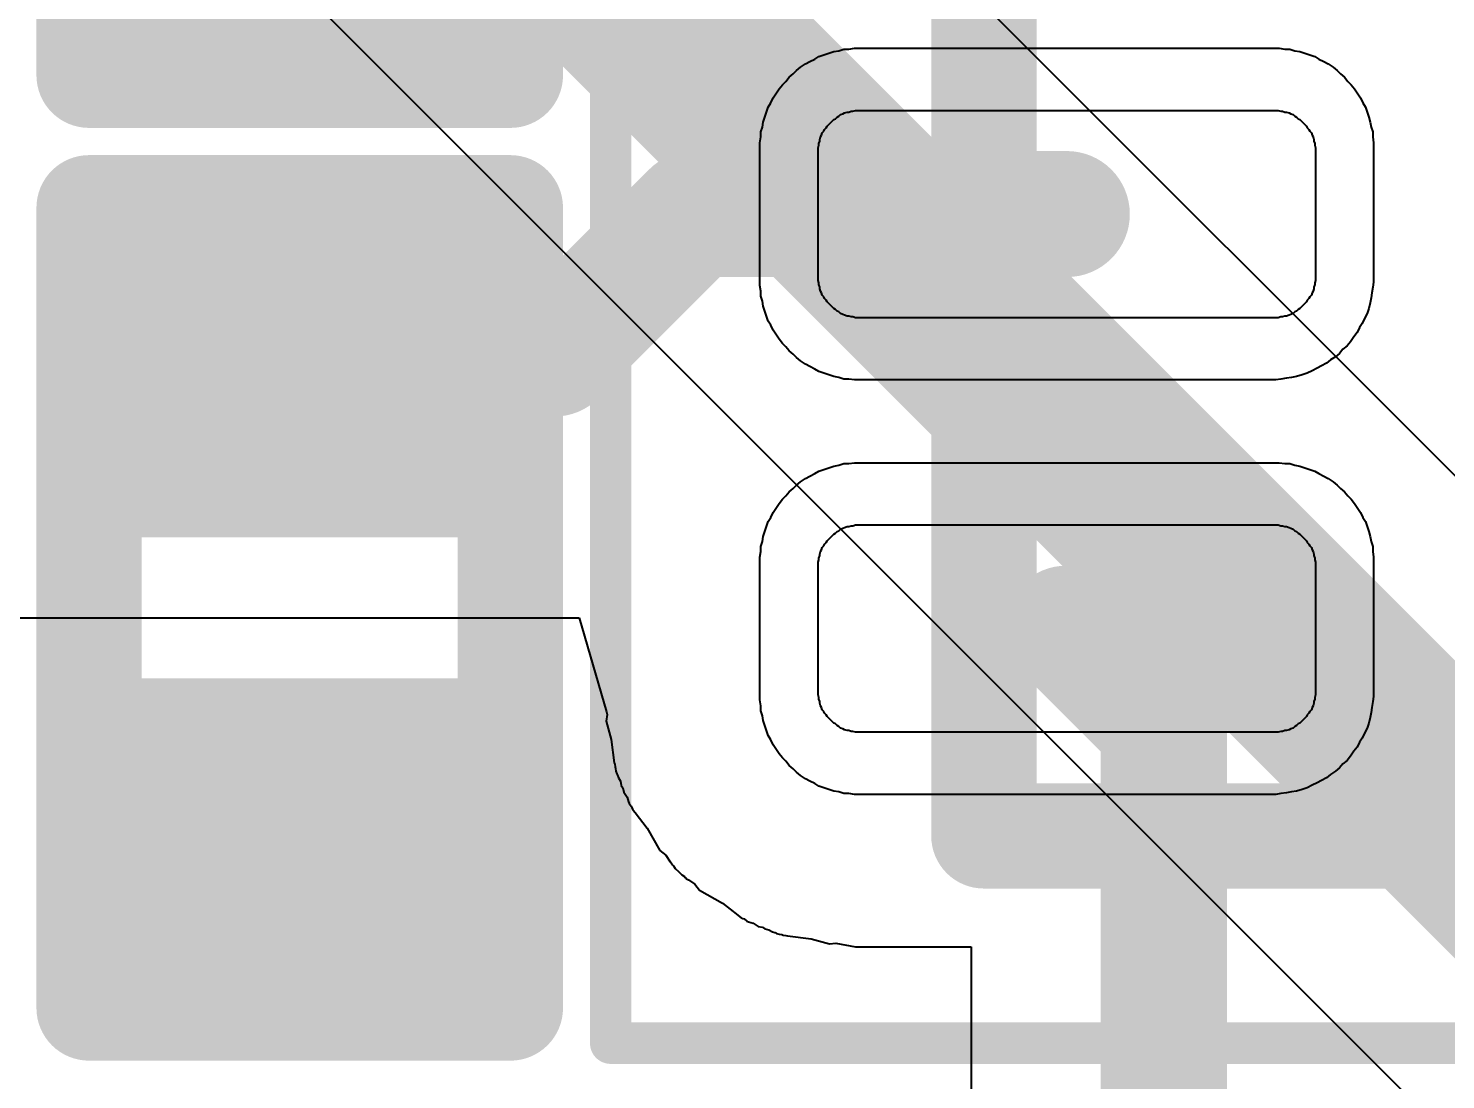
# Model space of a CAD drawing. Header units: inches. Extents: x -0.01 to 1.52, y -0.01 to 0.64.
# Drawn here: x 0.4399 to 0.5072, y 0.3122 to 0.3622 of the extents above; entities that cross this region are included whole.
import ezdxf

# ---------------------------------------------------------------- set-up
doc = ezdxf.new("R2010")
doc.units = ezdxf.units.IN
doc.header["$MEASUREMENT"] = 0
for name, color, linetype in [('Bottom Layer', 5, 'Continuous'), ('Mechanical 13', 56, 'Continuous'), ('Mechanical 15', 56, 'Continuous'), ('Top Layer', 1, 'Continuous'), ('Top Overlay', 2, 'Continuous'), ('Top Paste', 8, 'Continuous'), ('Top Solder', 216, 'Continuous')]:
    doc.layers.add(name, color=color, linetype=linetype)
doc.styles.add('Arial_Bold', font='', dxfattribs={"height": 0.2})
doc.styles.get('Arial_Bold').set_extended_font_data('Arial', bold=True)

# ---------------------------------------------------------------- blocks, each defined once
blk = doc.blocks.new('R___0201_13')
at = {"layer": 'Top Layer'}
for points in [[(-0.01614165, 0.00728345), (-0.00551175, 0.00728345), (-0.00551175, -0.00728345), (-0.01614165, -0.00728345)], [(0.00551185, 0.00728345), (0.01614175, 0.00728345), (0.01614175, -0.00728345), (0.00551185, -0.00728345)]]:
    blk.add_hatch(color=1, dxfattribs=at).paths.add_polyline_path(points)
at = {"layer": 'Top Paste'}
for points in [[(-0.01614165, 0.00728345), (-0.00551175, 0.00728345), (-0.00551175, -0.00728345), (-0.01614165, -0.00728345)], [(0.00551185, 0.00728345), (0.01614175, 0.00728345), (0.01614175, -0.00728345), (0.00551185, -0.00728345)]]:
    blk.add_hatch(color=8, dxfattribs=at).paths.add_polyline_path(points)
at = {"layer": 'Top Solder'}
for points in [[(-0.01830705, 0.00944885), (-0.00334635, 0.00944885), (-0.00334635, -0.00944885), (-0.01830705, -0.00944885)], [(0.00334645, 0.00944885), (0.01830715, 0.00944885), (0.01830715, -0.00944885), (0.00334645, -0.00944885)]]:
    blk.add_hatch(color=216, dxfattribs=at).paths.add_polyline_path(points)
at = {"layer": 'Top Overlay', "const_width": 0.005}
for points in [[(-0.019, 0.01), (0.019, 0.01)], [(-0.019, 0.01), (-0.019, -0.01)], [(0.019, 0.01), (0.019, -0.01)], [(-0.019, -0.01), (0.019, -0.01)]]:
    blk.add_lwpolyline(points, dxfattribs=at)
at = {"layer": 'Top Overlay', "const_width": 0.0025}
for points in [[(-0.02025, 0.01, 1), (-0.01775, 0.01, 1)], [(-0.02025, 0.01, 1), (-0.01775, 0.01, 1)], [(0.01775, 0.01, 1), (0.02025, 0.01, 1)], [(0.01775, 0.01, 1), (0.02025, 0.01, 1)], [(-0.02025, -0.01, 1), (-0.01775, -0.01, 1)], [(-0.02025, -0.01, 1), (-0.01775, -0.01, 1)], [(0.01775, -0.01, 1), (0.02025, -0.01, 1)], [(0.01775, -0.01, 1), (0.02025, -0.01, 1)]]:
    blk.add_lwpolyline(points, format="xyb", close=True, dxfattribs=at)
blk = doc.blocks.new('R___0201_14')
at = {"layer": 'Top Layer'}
for points in [[(-0.01614165, 0.00728345), (-0.00551175, 0.00728345), (-0.00551175, -0.00728345), (-0.01614165, -0.00728345)], [(0.00551185, 0.00728345), (0.01614175, 0.00728345), (0.01614175, -0.00728345), (0.00551185, -0.00728345)]]:
    blk.add_hatch(color=1, dxfattribs=at).paths.add_polyline_path(points)
at = {"layer": 'Top Paste'}
for points in [[(-0.01614165, 0.00728345), (-0.00551175, 0.00728345), (-0.00551175, -0.00728345), (-0.01614165, -0.00728345)], [(0.00551185, 0.00728345), (0.01614175, 0.00728345), (0.01614175, -0.00728345), (0.00551185, -0.00728345)]]:
    blk.add_hatch(color=8, dxfattribs=at).paths.add_polyline_path(points)
at = {"layer": 'Top Solder'}
for points in [[(-0.01830705, 0.00944885), (-0.00334635, 0.00944885), (-0.00334635, -0.00944885), (-0.01830705, -0.00944885)], [(0.00334645, 0.00944885), (0.01830715, 0.00944885), (0.01830715, -0.00944885), (0.00334645, -0.00944885)]]:
    blk.add_hatch(color=216, dxfattribs=at).paths.add_polyline_path(points)
at = {"layer": 'Top Overlay', "const_width": 0.005}
for points in [[(0.019, 0.01), (-0.019, 0.01)], [(-0.019, -0.01), (-0.019, 0.01)], [(0.019, -0.01), (0.019, 0.01)], [(0.019, -0.01), (-0.019, -0.01)]]:
    blk.add_lwpolyline(points, dxfattribs=at)
at = {"layer": 'Top Overlay', "const_width": 0.0025}
for points in [[(-0.02025, 0.01, 1), (-0.01775, 0.01, 1)], [(-0.02025, 0.01, 1), (-0.01775, 0.01, 1)], [(0.01775, 0.01, 1), (0.02025, 0.01, 1)], [(0.01775, 0.01, 1), (0.02025, 0.01, 1)], [(-0.02025, -0.01, 1), (-0.01775, -0.01, 1)], [(-0.02025, -0.01, 1), (-0.01775, -0.01, 1)], [(0.01775, -0.01, 1), (0.02025, -0.01, 1)], [(0.01775, -0.01, 1), (0.02025, -0.01, 1)]]:
    blk.add_lwpolyline(points, format="xyb", close=True, dxfattribs=at)
blk = doc.blocks.new('IC_TPS63900DSKR_16')
at = {"layer": 'Top Layer'}
for points in [[(-0.0472441, -0.0177165), (-0.0433071, -0.0177165), (-0.0433071, -0.0216535), (-0.0472441, -0.0216535)], [(-0.0472441, -0.0374016), (-0.0433071, -0.0374016), (-0.0433071, -0.0413386), (-0.0472441, -0.0413386)]]:
    blk.add_hatch(color=1, dxfattribs=at).paths.add_polyline_path(points)
at = {"layer": 'Mechanical 13', "const_width": 0.005}
for points in [[(-0.0492126, -0.0492126), (-0.0492126, 0.0492126)], [(-0.0492126, -0.0492126), (0.0492126, -0.0492126)]]:
    blk.add_lwpolyline(points, dxfattribs=at)
at = {"layer": 'Mechanical 13', "const_width": 0.0025}
blk.add_lwpolyline([(-0.0504626, -0.0492126, 1), (-0.0479626, -0.0492126, 1)], format="xyb", close=True, dxfattribs=at)
blk.add_lwpolyline([(-0.0504626, -0.0492126, 1), (-0.0479626, -0.0492126, 1)], format="xyb", close=True, dxfattribs=at)
at = {"layer": 'Mechanical 15', "const_width": 0.0019685}
for points in [[(-0.0669291, -0.0590551), (-0.0669291, 0.0590551)], [(-0.0669291, -0.0590551), (0.0669291, -0.0590551)]]:
    blk.add_lwpolyline(points, dxfattribs=at)
at = {"layer": 'Mechanical 15', "const_width": 0.0009842}
blk.add_lwpolyline([(-0.0674212, -0.0590551, 1), (-0.066437, -0.0590551, 1)], format="xyb", close=True, dxfattribs=at)
blk.add_lwpolyline([(-0.0674212, -0.0590551, 1), (-0.066437, -0.0590551, 1)], format="xyb", close=True, dxfattribs=at)
at = {"layer": 'Top Layer'}
for p, q in [((-0.0554331, -0.0148031), (-0.055315, -0.0147638)), ((-0.055315, -0.0147638), (-0.0352362, -0.0147638)), ((-0.0352362, -0.0147638), (-0.0351181, -0.0148031)), ((-0.0566535, -0.0155118), (-0.0565748, -0.0154331)), ((-0.0565748, -0.0154331), (-0.0564961, -0.0153543)), ((-0.0564961, -0.0153543), (-0.0564173, -0.0152756)), ((-0.0564173, -0.0152756), (-0.0563386, -0.0151969)), ((-0.0563386, -0.0151969), (-0.0562598, -0.0151575)), ((-0.0562598, -0.0151575), (-0.0561811, -0.0150787)), ((-0.0561811, -0.0150787), (-0.0561024, -0.0150394)), ((-0.0561024, -0.0150394), (-0.0560236, -0.0149606)), ((-0.0560236, -0.0149606), (-0.0559055, -0.0149213)), ((-0.0559055, -0.0149213), (-0.0558268, -0.0148819)), ((-0.0558268, -0.0148819), (-0.0557087, -0.0148425)), ((-0.0557087, -0.0148425), (-0.0556299, -0.0148425)), ((-0.0556299, -0.0148425), (-0.0555118, -0.0148031)), ((-0.0555118, -0.0148031), (-0.0554331, -0.0148031)), ((-0.0351181, -0.0148031), (-0.0350394, -0.0148031)), ((-0.0350394, -0.0148031), (-0.0349213, -0.0148425)), ((-0.0349213, -0.0148425), (-0.0348425, -0.0148425)), ((-0.0348425, -0.0148425), (-0.0347244, -0.0148819)), ((-0.0347244, -0.0148819), (-0.0346457, -0.0149213)), ((-0.0346457, -0.0149213), (-0.0345276, -0.0149606)), ((-0.0345276, -0.0149606), (-0.0344488, -0.0150394)), ((-0.0344488, -0.0150394), (-0.0343701, -0.0150787)), ((-0.0343701, -0.0150787), (-0.0342913, -0.0151575)), ((-0.0342913, -0.0151575), (-0.0342126, -0.0151969)), ((-0.0342126, -0.0151969), (-0.0341339, -0.0152756)), ((-0.0341339, -0.0152756), (-0.0340551, -0.0153543)), ((-0.0340551, -0.0153543), (-0.0339764, -0.0154331)), ((-0.0339764, -0.0154331), (-0.0338976, -0.0155118)), ((-0.0570079, -0.0161417), (-0.0569685, -0.0160236)), ((-0.0570079, -0.0162205), (-0.0570079, -0.0161417)), ((-0.0569685, -0.0160236), (-0.0569291, -0.0159449)), ((-0.0569291, -0.0159449), (-0.0568898, -0.0158268)), ((-0.0568898, -0.0158268), (-0.056811, -0.015748)), ((-0.056811, -0.015748), (-0.0567717, -0.0156693)), ((-0.0567717, -0.0156693), (-0.0566929, -0.0155906)), ((-0.0566929, -0.0155906), (-0.0566535, -0.0155118)), ((-0.0338976, -0.0155118), (-0.0338583, -0.0155906)), ((-0.0338583, -0.0155906), (-0.0337795, -0.0156693)), ((-0.0337795, -0.0156693), (-0.0337402, -0.015748)), ((-0.0337402, -0.015748), (-0.0336614, -0.0158268)), ((-0.0336614, -0.0158268), (-0.033622, -0.0159449)), ((-0.033622, -0.0159449), (-0.0335827, -0.0160236)), ((-0.0335827, -0.0160236), (-0.0335433, -0.0161417)), ((-0.0335433, -0.0161417), (-0.0335433, -0.0162205)), ((-0.0570866, -0.0165354), (-0.0570472, -0.0164173)), ((-0.0570866, -0.0166142), (-0.0570866, -0.0165354)), ((-0.0570866, -0.0167323), (-0.0570866, -0.0166142)), ((-0.0570866, -0.0226378), (-0.0570866, -0.0167323)), ((-0.0570472, -0.0163386), (-0.0570079, -0.0162205)), ((-0.0570472, -0.0164173), (-0.0570472, -0.0163386)), ((-0.0335433, -0.0162205), (-0.0335039, -0.0163386)), ((-0.0335039, -0.0163386), (-0.0335039, -0.0164173)), ((-0.0335039, -0.0164173), (-0.0334646, -0.0165354)), ((-0.0334646, -0.0165354), (-0.0334646, -0.0166142)), ((-0.0334646, -0.0166142), (-0.0334646, -0.0167323)), ((-0.0334646, -0.0167323), (-0.0334646, -0.0226378)), ((-0.0570866, -0.0227559), (-0.0570866, -0.0226378)), ((-0.0570866, -0.0228346), (-0.0570866, -0.0227559)), ((-0.0570472, -0.0229528), (-0.0570866, -0.0228346)), ((-0.0334646, -0.0228346), (-0.0335039, -0.0229528)), ((-0.0334646, -0.0226378), (-0.0334646, -0.0227559)), ((-0.0334646, -0.0227559), (-0.0334646, -0.0228346)), ((-0.0570472, -0.0230315), (-0.0570472, -0.0229528)), ((-0.0570079, -0.0231496), (-0.0570472, -0.0230315)), ((-0.0570079, -0.0232283), (-0.0570079, -0.0231496)), ((-0.0569685, -0.0233465), (-0.0570079, -0.0232283)), ((-0.0569291, -0.0234252), (-0.0569685, -0.0233465)), ((-0.0568898, -0.0235433), (-0.0569291, -0.0234252)), ((-0.056811, -0.023622), (-0.0568898, -0.0235433)), ((-0.0336614, -0.0235433), (-0.0337402, -0.023622)), ((-0.033622, -0.0234252), (-0.0336614, -0.0235433)), ((-0.0335827, -0.0233465), (-0.033622, -0.0234252)), ((-0.0335433, -0.0232283), (-0.0335827, -0.0233465)), ((-0.0335039, -0.0230315), (-0.0335433, -0.0231496)), ((-0.0335433, -0.0231496), (-0.0335433, -0.0232283)), ((-0.0335039, -0.0229528), (-0.0335039, -0.0230315)), ((-0.0567717, -0.0237008), (-0.056811, -0.023622)), ((-0.0566929, -0.0237795), (-0.0567717, -0.0237008)), ((-0.0566535, -0.0238583), (-0.0566929, -0.0237795)), ((-0.0565748, -0.023937), (-0.0566535, -0.0238583)), ((-0.0564961, -0.0240157), (-0.0565748, -0.023937)), ((-0.0564173, -0.0240945), (-0.0564961, -0.0240157)), ((-0.0563386, -0.0241732), (-0.0564173, -0.0240945)), ((-0.0562598, -0.0242126), (-0.0563386, -0.0241732)), ((-0.0561811, -0.0242913), (-0.0562598, -0.0242126)), ((-0.0342913, -0.0242126), (-0.0343701, -0.0242913)), ((-0.0342126, -0.0241732), (-0.0342913, -0.0242126)), ((-0.0341339, -0.0240945), (-0.0342126, -0.0241732)), ((-0.0340551, -0.0240157), (-0.0341339, -0.0240945)), ((-0.0339764, -0.023937), (-0.0340551, -0.0240157)), ((-0.0338976, -0.0238583), (-0.0339764, -0.023937)), ((-0.0338583, -0.0237795), (-0.0338976, -0.0238583)), ((-0.0337795, -0.0237008), (-0.0338583, -0.0237795)), ((-0.0337402, -0.023622), (-0.0337795, -0.0237008)), ((-0.0561024, -0.0243307), (-0.0561811, -0.0242913)), ((-0.0560236, -0.0244094), (-0.0561024, -0.0243307)), ((-0.0559055, -0.0244488), (-0.0560236, -0.0244094)), ((-0.0558268, -0.0244882), (-0.0559055, -0.0244488)), ((-0.0557087, -0.0245276), (-0.0558268, -0.0244882)), ((-0.0556299, -0.0245276), (-0.0557087, -0.0245276)), ((-0.0555118, -0.0245669), (-0.0556299, -0.0245276)), ((-0.0554331, -0.0245669), (-0.0555118, -0.0245669)), ((-0.055315, -0.0246063), (-0.0554331, -0.0245669)), ((-0.0352362, -0.0246063), (-0.055315, -0.0246063)), ((-0.0351181, -0.0245669), (-0.0352362, -0.0246063)), ((-0.0350394, -0.0245669), (-0.0351181, -0.0245669)), ((-0.0349213, -0.0245276), (-0.0350394, -0.0245669)), ((-0.0348425, -0.0245276), (-0.0349213, -0.0245276)), ((-0.0347244, -0.0244882), (-0.0348425, -0.0245276)), ((-0.0346457, -0.0244488), (-0.0347244, -0.0244882)), ((-0.0345276, -0.0244094), (-0.0346457, -0.0244488)), ((-0.0344488, -0.0243307), (-0.0345276, -0.0244094)), ((-0.0343701, -0.0242913), (-0.0344488, -0.0243307)), ((-0.0564961, -0.0350394), (-0.0564173, -0.0349606)), ((-0.0564173, -0.0349606), (-0.0563386, -0.0348819)), ((-0.0563386, -0.0348819), (-0.0562598, -0.0348425)), ((-0.0562598, -0.0348425), (-0.0561811, -0.0347638)), ((-0.0561811, -0.0347638), (-0.0561024, -0.0347244)), ((-0.0561024, -0.0347244), (-0.0560236, -0.0346457)), ((-0.0560236, -0.0346457), (-0.0559055, -0.0346063)), ((-0.0559055, -0.0346063), (-0.0558268, -0.0345669)), ((-0.0558268, -0.0345669), (-0.0557087, -0.0345276)), ((-0.0557087, -0.0345276), (-0.0556299, -0.0345276)), ((-0.0556299, -0.0345276), (-0.0555118, -0.0344882)), ((-0.0555118, -0.0344882), (-0.0554331, -0.0344882)), ((-0.0554331, -0.0344882), (-0.055315, -0.0344488)), ((-0.055315, -0.0344488), (-0.0352362, -0.0344488)), ((-0.0352362, -0.0344488), (-0.0351181, -0.0344882)), ((-0.0351181, -0.0344882), (-0.0350394, -0.0344882)), ((-0.0350394, -0.0344882), (-0.0349213, -0.0345276)), ((-0.0349213, -0.0345276), (-0.0348425, -0.0345276)), ((-0.0348425, -0.0345276), (-0.0347244, -0.0345669)), ((-0.0347244, -0.0345669), (-0.0346457, -0.0346063)), ((-0.0346457, -0.0346063), (-0.0345276, -0.0346457)), ((-0.0345276, -0.0346457), (-0.0344488, -0.0347244)), ((-0.0344488, -0.0347244), (-0.0343701, -0.0347638)), ((-0.0343701, -0.0347638), (-0.0342913, -0.0348425)), ((-0.0342913, -0.0348425), (-0.0342126, -0.0348819)), ((-0.0342126, -0.0348819), (-0.0341339, -0.0349606)), ((-0.0341339, -0.0349606), (-0.0340551, -0.0350394)), ((-0.0569685, -0.0357087), (-0.0569291, -0.0356299)), ((-0.0569291, -0.0356299), (-0.0568898, -0.0355118)), ((-0.0568898, -0.0355118), (-0.056811, -0.0354331)), ((-0.056811, -0.0354331), (-0.0567717, -0.0353543)), ((-0.0567717, -0.0353543), (-0.0566929, -0.0352756)), ((-0.0566929, -0.0352756), (-0.0566535, -0.0351969)), ((-0.0566535, -0.0351969), (-0.0565748, -0.0351181)), ((-0.0565748, -0.0351181), (-0.0564961, -0.0350394)), ((-0.0340551, -0.0350394), (-0.0339764, -0.0351181)), ((-0.0339764, -0.0351181), (-0.0338976, -0.0351969)), ((-0.0338976, -0.0351969), (-0.0338583, -0.0352756)), ((-0.0338583, -0.0352756), (-0.0337795, -0.0353543)), ((-0.0337795, -0.0353543), (-0.0337402, -0.0354331)), ((-0.0337402, -0.0354331), (-0.0336614, -0.0355118)), ((-0.0336614, -0.0355118), (-0.033622, -0.0356299)), ((-0.033622, -0.0356299), (-0.0335827, -0.0357087)), ((-0.0570866, -0.0362205), (-0.0570472, -0.0361024)), ((-0.0570866, -0.0362992), (-0.0570866, -0.0362205)), ((-0.0570866, -0.0364173), (-0.0570866, -0.0362992)), ((-0.0570472, -0.0360236), (-0.0570079, -0.0359055)), ((-0.0570472, -0.0361024), (-0.0570472, -0.0360236)), ((-0.0570079, -0.0358268), (-0.0569685, -0.0357087)), ((-0.0570079, -0.0359055), (-0.0570079, -0.0358268)), ((-0.0335827, -0.0357087), (-0.0335433, -0.0358268)), ((-0.0335433, -0.0358268), (-0.0335433, -0.0359055)), ((-0.0335433, -0.0359055), (-0.0335039, -0.0360236)), ((-0.0335039, -0.0360236), (-0.0335039, -0.0361024)), ((-0.0335039, -0.0361024), (-0.0334646, -0.0362205)), ((-0.0334646, -0.0362205), (-0.0334646, -0.0362992)), ((-0.0334646, -0.0362992), (-0.0334646, -0.0364173)), ((-0.0570866, -0.0423228), (-0.0570866, -0.0364173)), ((-0.0334646, -0.0364173), (-0.0334646, -0.0423228)), ((-0.0570866, -0.0424409), (-0.0570866, -0.0423228)), ((-0.0334646, -0.0423228), (-0.0334646, -0.0424409)), ((-0.0570866, -0.0425197), (-0.0570866, -0.0424409)), ((-0.0570472, -0.0426378), (-0.0570866, -0.0425197)), ((-0.0570472, -0.0427165), (-0.0570472, -0.0426378)), ((-0.0570079, -0.0428346), (-0.0570472, -0.0427165)), ((-0.0570079, -0.0429134), (-0.0570079, -0.0428346)), ((-0.0569685, -0.0430315), (-0.0570079, -0.0429134)), ((-0.0569291, -0.0431102), (-0.0569685, -0.0430315)), ((-0.0335827, -0.0430315), (-0.033622, -0.0431102)), ((-0.0335433, -0.0429134), (-0.0335827, -0.0430315)), ((-0.0335039, -0.0427165), (-0.0335433, -0.0428346)), ((-0.0335433, -0.0428346), (-0.0335433, -0.0429134)), ((-0.0334646, -0.0425197), (-0.0335039, -0.0426378)), ((-0.0335039, -0.0426378), (-0.0335039, -0.0427165)), ((-0.0334646, -0.0424409), (-0.0334646, -0.0425197)), ((-0.0568898, -0.0432283), (-0.0569291, -0.0431102)), ((-0.056811, -0.0433071), (-0.0568898, -0.0432283)), ((-0.0567717, -0.0433858), (-0.056811, -0.0433071)), ((-0.0566929, -0.0434646), (-0.0567717, -0.0433858)), ((-0.0566535, -0.0435433), (-0.0566929, -0.0434646)), ((-0.0565748, -0.043622), (-0.0566535, -0.0435433)), ((-0.0564961, -0.0437008), (-0.0565748, -0.043622)), ((-0.0564173, -0.0437795), (-0.0564961, -0.0437008)), ((-0.0340551, -0.0437008), (-0.0341339, -0.0437795)), ((-0.0339764, -0.043622), (-0.0340551, -0.0437008)), ((-0.0338976, -0.0435433), (-0.0339764, -0.043622)), ((-0.0338583, -0.0434646), (-0.0338976, -0.0435433)), ((-0.0337795, -0.0433858), (-0.0338583, -0.0434646)), ((-0.0337402, -0.0433071), (-0.0337795, -0.0433858)), ((-0.0336614, -0.0432283), (-0.0337402, -0.0433071)), ((-0.033622, -0.0431102), (-0.0336614, -0.0432283)), ((-0.0563386, -0.0438583), (-0.0564173, -0.0437795)), ((-0.0562598, -0.0438976), (-0.0563386, -0.0438583)), ((-0.0561811, -0.0439764), (-0.0562598, -0.0438976)), ((-0.0561024, -0.0440157), (-0.0561811, -0.0439764)), ((-0.0560236, -0.0440945), (-0.0561024, -0.0440157)), ((-0.0559055, -0.0441339), (-0.0560236, -0.0440945)), ((-0.0558268, -0.0441732), (-0.0559055, -0.0441339)), ((-0.0557087, -0.0442126), (-0.0558268, -0.0441732)), ((-0.0556299, -0.0442126), (-0.0557087, -0.0442126)), ((-0.0555118, -0.044252), (-0.0556299, -0.0442126)), ((-0.0554331, -0.044252), (-0.0555118, -0.044252)), ((-0.055315, -0.0442913), (-0.0554331, -0.044252)), ((-0.0352362, -0.0442913), (-0.055315, -0.0442913)), ((-0.0351181, -0.044252), (-0.0352362, -0.0442913)), ((-0.0350394, -0.044252), (-0.0351181, -0.044252)), ((-0.0349213, -0.0442126), (-0.0350394, -0.044252)), ((-0.0348425, -0.0442126), (-0.0349213, -0.0442126)), ((-0.0347244, -0.0441732), (-0.0348425, -0.0442126)), ((-0.0346457, -0.0441339), (-0.0347244, -0.0441732)), ((-0.0345276, -0.0440945), (-0.0346457, -0.0441339)), ((-0.0344488, -0.0440157), (-0.0345276, -0.0440945)), ((-0.0343701, -0.0439764), (-0.0344488, -0.0440157)), ((-0.0342913, -0.0438976), (-0.0343701, -0.0439764)), ((-0.0342126, -0.0438583), (-0.0342913, -0.0438976)), ((-0.0341339, -0.0437795), (-0.0342126, -0.0438583))]:
    blk.add_line(p, q, dxfattribs=at)
at = {"layer": 'Top Paste'}
for p, q in [((-0.0554331, -0.0148031), (-0.055315, -0.0147638)), ((-0.055315, -0.0147638), (-0.0352362, -0.0147638)), ((-0.0352362, -0.0147638), (-0.0351181, -0.0148031)), ((-0.0566535, -0.0155118), (-0.0565748, -0.0154331)), ((-0.0565748, -0.0154331), (-0.0564961, -0.0153543)), ((-0.0564961, -0.0153543), (-0.0564173, -0.0152756)), ((-0.0564173, -0.0152756), (-0.0563386, -0.0151969)), ((-0.0563386, -0.0151969), (-0.0562598, -0.0151575)), ((-0.0562598, -0.0151575), (-0.0561811, -0.0150787)), ((-0.0561811, -0.0150787), (-0.0561024, -0.0150394)), ((-0.0561024, -0.0150394), (-0.0560236, -0.0149606)), ((-0.0560236, -0.0149606), (-0.0559055, -0.0149213)), ((-0.0559055, -0.0149213), (-0.0558268, -0.0148819)), ((-0.0558268, -0.0148819), (-0.0557087, -0.0148425)), ((-0.0557087, -0.0148425), (-0.0556299, -0.0148425)), ((-0.0556299, -0.0148425), (-0.0555118, -0.0148031)), ((-0.0555118, -0.0148031), (-0.0554331, -0.0148031)), ((-0.0351181, -0.0148031), (-0.0350394, -0.0148031)), ((-0.0350394, -0.0148031), (-0.0349213, -0.0148425)), ((-0.0349213, -0.0148425), (-0.0348425, -0.0148425)), ((-0.0348425, -0.0148425), (-0.0347244, -0.0148819)), ((-0.0347244, -0.0148819), (-0.0346457, -0.0149213)), ((-0.0346457, -0.0149213), (-0.0345276, -0.0149606)), ((-0.0345276, -0.0149606), (-0.0344488, -0.0150394)), ((-0.0344488, -0.0150394), (-0.0343701, -0.0150787)), ((-0.0343701, -0.0150787), (-0.0342913, -0.0151575)), ((-0.0342913, -0.0151575), (-0.0342126, -0.0151969)), ((-0.0342126, -0.0151969), (-0.0341339, -0.0152756)), ((-0.0341339, -0.0152756), (-0.0340551, -0.0153543)), ((-0.0340551, -0.0153543), (-0.0339764, -0.0154331)), ((-0.0339764, -0.0154331), (-0.0338976, -0.0155118)), ((-0.0570079, -0.0161417), (-0.0569685, -0.0160236)), ((-0.0570079, -0.0162205), (-0.0570079, -0.0161417)), ((-0.0569685, -0.0160236), (-0.0569291, -0.0159449)), ((-0.0569291, -0.0159449), (-0.0568898, -0.0158268)), ((-0.0568898, -0.0158268), (-0.056811, -0.015748)), ((-0.056811, -0.015748), (-0.0567717, -0.0156693)), ((-0.0567717, -0.0156693), (-0.0566929, -0.0155906)), ((-0.0566929, -0.0155906), (-0.0566535, -0.0155118)), ((-0.0338976, -0.0155118), (-0.0338583, -0.0155906)), ((-0.0338583, -0.0155906), (-0.0337795, -0.0156693)), ((-0.0337795, -0.0156693), (-0.0337402, -0.015748)), ((-0.0337402, -0.015748), (-0.0336614, -0.0158268)), ((-0.0336614, -0.0158268), (-0.033622, -0.0159449)), ((-0.033622, -0.0159449), (-0.0335827, -0.0160236)), ((-0.0335827, -0.0160236), (-0.0335433, -0.0161417)), ((-0.0335433, -0.0161417), (-0.0335433, -0.0162205)), ((-0.0570866, -0.0165354), (-0.0570472, -0.0164173)), ((-0.0570866, -0.0166142), (-0.0570866, -0.0165354)), ((-0.0570866, -0.0167323), (-0.0570866, -0.0166142)), ((-0.0570866, -0.0226378), (-0.0570866, -0.0167323)), ((-0.0570472, -0.0163386), (-0.0570079, -0.0162205)), ((-0.0570472, -0.0164173), (-0.0570472, -0.0163386)), ((-0.0335433, -0.0162205), (-0.0335039, -0.0163386)), ((-0.0335039, -0.0163386), (-0.0335039, -0.0164173)), ((-0.0335039, -0.0164173), (-0.0334646, -0.0165354)), ((-0.0334646, -0.0165354), (-0.0334646, -0.0166142)), ((-0.0334646, -0.0166142), (-0.0334646, -0.0167323)), ((-0.0334646, -0.0167323), (-0.0334646, -0.0226378)), ((-0.0570866, -0.0227559), (-0.0570866, -0.0226378)), ((-0.0570866, -0.0228346), (-0.0570866, -0.0227559)), ((-0.0570472, -0.0229528), (-0.0570866, -0.0228346)), ((-0.0334646, -0.0228346), (-0.0335039, -0.0229528)), ((-0.0334646, -0.0226378), (-0.0334646, -0.0227559)), ((-0.0334646, -0.0227559), (-0.0334646, -0.0228346)), ((-0.0570472, -0.0230315), (-0.0570472, -0.0229528)), ((-0.0570079, -0.0231496), (-0.0570472, -0.0230315)), ((-0.0570079, -0.0232283), (-0.0570079, -0.0231496)), ((-0.0569685, -0.0233465), (-0.0570079, -0.0232283)), ((-0.0569291, -0.0234252), (-0.0569685, -0.0233465)), ((-0.0568898, -0.0235433), (-0.0569291, -0.0234252)), ((-0.056811, -0.023622), (-0.0568898, -0.0235433)), ((-0.0336614, -0.0235433), (-0.0337402, -0.023622)), ((-0.033622, -0.0234252), (-0.0336614, -0.0235433)), ((-0.0335827, -0.0233465), (-0.033622, -0.0234252)), ((-0.0335433, -0.0232283), (-0.0335827, -0.0233465)), ((-0.0335039, -0.0230315), (-0.0335433, -0.0231496)), ((-0.0335433, -0.0231496), (-0.0335433, -0.0232283)), ((-0.0335039, -0.0229528), (-0.0335039, -0.0230315)), ((-0.0567717, -0.0237008), (-0.056811, -0.023622)), ((-0.0566929, -0.0237795), (-0.0567717, -0.0237008)), ((-0.0566535, -0.0238583), (-0.0566929, -0.0237795)), ((-0.0565748, -0.023937), (-0.0566535, -0.0238583)), ((-0.0564961, -0.0240157), (-0.0565748, -0.023937)), ((-0.0564173, -0.0240945), (-0.0564961, -0.0240157)), ((-0.0563386, -0.0241732), (-0.0564173, -0.0240945)), ((-0.0562598, -0.0242126), (-0.0563386, -0.0241732)), ((-0.0561811, -0.0242913), (-0.0562598, -0.0242126)), ((-0.0342913, -0.0242126), (-0.0343701, -0.0242913)), ((-0.0342126, -0.0241732), (-0.0342913, -0.0242126)), ((-0.0341339, -0.0240945), (-0.0342126, -0.0241732)), ((-0.0340551, -0.0240157), (-0.0341339, -0.0240945)), ((-0.0339764, -0.023937), (-0.0340551, -0.0240157)), ((-0.0338976, -0.0238583), (-0.0339764, -0.023937)), ((-0.0338583, -0.0237795), (-0.0338976, -0.0238583)), ((-0.0337795, -0.0237008), (-0.0338583, -0.0237795)), ((-0.0337402, -0.023622), (-0.0337795, -0.0237008)), ((-0.0561024, -0.0243307), (-0.0561811, -0.0242913)), ((-0.0560236, -0.0244094), (-0.0561024, -0.0243307)), ((-0.0559055, -0.0244488), (-0.0560236, -0.0244094)), ((-0.0558268, -0.0244882), (-0.0559055, -0.0244488)), ((-0.0557087, -0.0245276), (-0.0558268, -0.0244882)), ((-0.0556299, -0.0245276), (-0.0557087, -0.0245276)), ((-0.0555118, -0.0245669), (-0.0556299, -0.0245276)), ((-0.0554331, -0.0245669), (-0.0555118, -0.0245669)), ((-0.055315, -0.0246063), (-0.0554331, -0.0245669)), ((-0.0352362, -0.0246063), (-0.055315, -0.0246063)), ((-0.0351181, -0.0245669), (-0.0352362, -0.0246063)), ((-0.0350394, -0.0245669), (-0.0351181, -0.0245669)), ((-0.0349213, -0.0245276), (-0.0350394, -0.0245669)), ((-0.0348425, -0.0245276), (-0.0349213, -0.0245276)), ((-0.0347244, -0.0244882), (-0.0348425, -0.0245276)), ((-0.0346457, -0.0244488), (-0.0347244, -0.0244882)), ((-0.0345276, -0.0244094), (-0.0346457, -0.0244488)), ((-0.0344488, -0.0243307), (-0.0345276, -0.0244094)), ((-0.0343701, -0.0242913), (-0.0344488, -0.0243307)), ((-0.0564961, -0.0350394), (-0.0564173, -0.0349606)), ((-0.0564173, -0.0349606), (-0.0563386, -0.0348819)), ((-0.0563386, -0.0348819), (-0.0562598, -0.0348425)), ((-0.0562598, -0.0348425), (-0.0561811, -0.0347638)), ((-0.0561811, -0.0347638), (-0.0561024, -0.0347244)), ((-0.0561024, -0.0347244), (-0.0560236, -0.0346457)), ((-0.0560236, -0.0346457), (-0.0559055, -0.0346063)), ((-0.0559055, -0.0346063), (-0.0558268, -0.0345669)), ((-0.0558268, -0.0345669), (-0.0557087, -0.0345276)), ((-0.0557087, -0.0345276), (-0.0556299, -0.0345276)), ((-0.0556299, -0.0345276), (-0.0555118, -0.0344882)), ((-0.0555118, -0.0344882), (-0.0554331, -0.0344882)), ((-0.0554331, -0.0344882), (-0.055315, -0.0344488)), ((-0.055315, -0.0344488), (-0.0352362, -0.0344488)), ((-0.0352362, -0.0344488), (-0.0351181, -0.0344882)), ((-0.0351181, -0.0344882), (-0.0350394, -0.0344882)), ((-0.0350394, -0.0344882), (-0.0349213, -0.0345276)), ((-0.0349213, -0.0345276), (-0.0348425, -0.0345276)), ((-0.0348425, -0.0345276), (-0.0347244, -0.0345669)), ((-0.0347244, -0.0345669), (-0.0346457, -0.0346063)), ((-0.0346457, -0.0346063), (-0.0345276, -0.0346457)), ((-0.0345276, -0.0346457), (-0.0344488, -0.0347244)), ((-0.0344488, -0.0347244), (-0.0343701, -0.0347638)), ((-0.0343701, -0.0347638), (-0.0342913, -0.0348425)), ((-0.0342913, -0.0348425), (-0.0342126, -0.0348819)), ((-0.0342126, -0.0348819), (-0.0341339, -0.0349606)), ((-0.0341339, -0.0349606), (-0.0340551, -0.0350394)), ((-0.0569685, -0.0357087), (-0.0569291, -0.0356299)), ((-0.0569291, -0.0356299), (-0.0568898, -0.0355118)), ((-0.0568898, -0.0355118), (-0.056811, -0.0354331)), ((-0.056811, -0.0354331), (-0.0567717, -0.0353543)), ((-0.0567717, -0.0353543), (-0.0566929, -0.0352756)), ((-0.0566929, -0.0352756), (-0.0566535, -0.0351969)), ((-0.0566535, -0.0351969), (-0.0565748, -0.0351181)), ((-0.0565748, -0.0351181), (-0.0564961, -0.0350394)), ((-0.0340551, -0.0350394), (-0.0339764, -0.0351181)), ((-0.0339764, -0.0351181), (-0.0338976, -0.0351969)), ((-0.0338976, -0.0351969), (-0.0338583, -0.0352756)), ((-0.0338583, -0.0352756), (-0.0337795, -0.0353543)), ((-0.0337795, -0.0353543), (-0.0337402, -0.0354331)), ((-0.0337402, -0.0354331), (-0.0336614, -0.0355118)), ((-0.0336614, -0.0355118), (-0.033622, -0.0356299)), ((-0.033622, -0.0356299), (-0.0335827, -0.0357087)), ((-0.0570866, -0.0362205), (-0.0570472, -0.0361024)), ((-0.0570866, -0.0362992), (-0.0570866, -0.0362205)), ((-0.0570866, -0.0364173), (-0.0570866, -0.0362992)), ((-0.0570472, -0.0360236), (-0.0570079, -0.0359055)), ((-0.0570472, -0.0361024), (-0.0570472, -0.0360236)), ((-0.0570079, -0.0358268), (-0.0569685, -0.0357087)), ((-0.0570079, -0.0359055), (-0.0570079, -0.0358268)), ((-0.0335827, -0.0357087), (-0.0335433, -0.0358268)), ((-0.0335433, -0.0358268), (-0.0335433, -0.0359055)), ((-0.0335433, -0.0359055), (-0.0335039, -0.0360236)), ((-0.0335039, -0.0360236), (-0.0335039, -0.0361024)), ((-0.0335039, -0.0361024), (-0.0334646, -0.0362205)), ((-0.0334646, -0.0362205), (-0.0334646, -0.0362992)), ((-0.0334646, -0.0362992), (-0.0334646, -0.0364173)), ((-0.0570866, -0.0423228), (-0.0570866, -0.0364173)), ((-0.0334646, -0.0364173), (-0.0334646, -0.0423228)), ((-0.0570866, -0.0424409), (-0.0570866, -0.0423228)), ((-0.0334646, -0.0423228), (-0.0334646, -0.0424409)), ((-0.0570866, -0.0425197), (-0.0570866, -0.0424409)), ((-0.0570472, -0.0426378), (-0.0570866, -0.0425197)), ((-0.0570472, -0.0427165), (-0.0570472, -0.0426378)), ((-0.0570079, -0.0428346), (-0.0570472, -0.0427165)), ((-0.0570079, -0.0429134), (-0.0570079, -0.0428346)), ((-0.0569685, -0.0430315), (-0.0570079, -0.0429134)), ((-0.0569291, -0.0431102), (-0.0569685, -0.0430315)), ((-0.0335827, -0.0430315), (-0.033622, -0.0431102)), ((-0.0335433, -0.0429134), (-0.0335827, -0.0430315)), ((-0.0335039, -0.0427165), (-0.0335433, -0.0428346)), ((-0.0335433, -0.0428346), (-0.0335433, -0.0429134)), ((-0.0334646, -0.0425197), (-0.0335039, -0.0426378)), ((-0.0335039, -0.0426378), (-0.0335039, -0.0427165)), ((-0.0334646, -0.0424409), (-0.0334646, -0.0425197)), ((-0.0568898, -0.0432283), (-0.0569291, -0.0431102)), ((-0.056811, -0.0433071), (-0.0568898, -0.0432283)), ((-0.0567717, -0.0433858), (-0.056811, -0.0433071)), ((-0.0566929, -0.0434646), (-0.0567717, -0.0433858)), ((-0.0566535, -0.0435433), (-0.0566929, -0.0434646)), ((-0.0565748, -0.043622), (-0.0566535, -0.0435433)), ((-0.0564961, -0.0437008), (-0.0565748, -0.043622)), ((-0.0564173, -0.0437795), (-0.0564961, -0.0437008)), ((-0.0340551, -0.0437008), (-0.0341339, -0.0437795)), ((-0.0339764, -0.043622), (-0.0340551, -0.0437008)), ((-0.0338976, -0.0435433), (-0.0339764, -0.043622)), ((-0.0338583, -0.0434646), (-0.0338976, -0.0435433)), ((-0.0337795, -0.0433858), (-0.0338583, -0.0434646)), ((-0.0337402, -0.0433071), (-0.0337795, -0.0433858)), ((-0.0336614, -0.0432283), (-0.0337402, -0.0433071)), ((-0.033622, -0.0431102), (-0.0336614, -0.0432283)), ((-0.0563386, -0.0438583), (-0.0564173, -0.0437795)), ((-0.0562598, -0.0438976), (-0.0563386, -0.0438583)), ((-0.0561811, -0.0439764), (-0.0562598, -0.0438976)), ((-0.0561024, -0.0440157), (-0.0561811, -0.0439764)), ((-0.0560236, -0.0440945), (-0.0561024, -0.0440157)), ((-0.0559055, -0.0441339), (-0.0560236, -0.0440945)), ((-0.0558268, -0.0441732), (-0.0559055, -0.0441339)), ((-0.0557087, -0.0442126), (-0.0558268, -0.0441732)), ((-0.0556299, -0.0442126), (-0.0557087, -0.0442126)), ((-0.0555118, -0.044252), (-0.0556299, -0.0442126)), ((-0.0554331, -0.044252), (-0.0555118, -0.044252)), ((-0.055315, -0.0442913), (-0.0554331, -0.044252)), ((-0.0352362, -0.0442913), (-0.055315, -0.0442913)), ((-0.0351181, -0.044252), (-0.0352362, -0.0442913)), ((-0.0350394, -0.044252), (-0.0351181, -0.044252)), ((-0.0349213, -0.0442126), (-0.0350394, -0.044252)), ((-0.0348425, -0.0442126), (-0.0349213, -0.0442126)), ((-0.0347244, -0.0441732), (-0.0348425, -0.0442126)), ((-0.0346457, -0.0441339), (-0.0347244, -0.0441732)), ((-0.0345276, -0.0440945), (-0.0346457, -0.0441339)), ((-0.0344488, -0.0440157), (-0.0345276, -0.0440945)), ((-0.0343701, -0.0439764), (-0.0344488, -0.0440157)), ((-0.0342913, -0.0438976), (-0.0343701, -0.0439764)), ((-0.0342126, -0.0438583), (-0.0342913, -0.0438976)), ((-0.0341339, -0.0437795), (-0.0342126, -0.0438583))]:
    blk.add_line(p, q, dxfattribs=at)
at = {"layer": 'Top Solder'}
for p, q in [((-0.056811, -0.012126), (-0.0565748, -0.0120472)), ((-0.0565748, -0.0120472), (-0.0563386, -0.0119685)), ((-0.0563386, -0.0119685), (-0.0561024, -0.0119291)), ((-0.0561024, -0.0119291), (-0.0558661, -0.0118504)), ((-0.0558661, -0.0118504), (-0.0556299, -0.0118504)), ((-0.0556299, -0.0118504), (-0.0553543, -0.011811)), ((-0.0553543, -0.011811), (-0.0351969, -0.011811)), ((-0.0351969, -0.011811), (-0.0349213, -0.0118504)), ((-0.0349213, -0.0118504), (-0.034685, -0.0118504)), ((-0.034685, -0.0118504), (-0.0344488, -0.0119291)), ((-0.0344488, -0.0119291), (-0.0342126, -0.0119685)), ((-0.0342126, -0.0119685), (-0.0339764, -0.0120472)), ((-0.0339764, -0.0120472), (-0.0337402, -0.012126)), ((-0.0581102, -0.012874), (-0.0579134, -0.0127165)), ((-0.0579134, -0.0127165), (-0.0576772, -0.0125591)), ((-0.0576772, -0.0125591), (-0.0574803, -0.0124409)), ((-0.0574803, -0.0124409), (-0.0572441, -0.0123228)), ((-0.0572441, -0.0123228), (-0.0570472, -0.0122047)), ((-0.0570472, -0.0122047), (-0.056811, -0.012126)), ((-0.0337402, -0.012126), (-0.0335039, -0.0122047)), ((-0.0335039, -0.0122047), (-0.0333071, -0.0123228)), ((-0.0333071, -0.0123228), (-0.0330709, -0.0124409)), ((-0.0330709, -0.0124409), (-0.032874, -0.0125591)), ((-0.032874, -0.0125591), (-0.0326378, -0.0127165)), ((-0.0326378, -0.0127165), (-0.0324409, -0.012874)), ((-0.0587795, -0.0135433), (-0.058622, -0.0133858)), ((-0.058622, -0.0133858), (-0.0584646, -0.013189)), ((-0.0584646, -0.013189), (-0.0582677, -0.0130315)), ((-0.0582677, -0.0130315), (-0.0581102, -0.012874)), ((-0.0324409, -0.012874), (-0.0322835, -0.0130315)), ((-0.0322835, -0.0130315), (-0.0320866, -0.013189)), ((-0.0320866, -0.013189), (-0.0319291, -0.0133858)), ((-0.0319291, -0.0133858), (-0.0317717, -0.0135433)), ((-0.0592126, -0.0141732), (-0.0590945, -0.0139764)), ((-0.0590945, -0.0139764), (-0.058937, -0.0137402)), ((-0.058937, -0.0137402), (-0.0587795, -0.0135433)), ((-0.0317717, -0.0135433), (-0.0316142, -0.0137402)), ((-0.0316142, -0.0137402), (-0.0314567, -0.0139764)), ((-0.0314567, -0.0139764), (-0.0313386, -0.0141732)), ((-0.0595276, -0.0148425), (-0.0594488, -0.0146063)), ((-0.0594488, -0.0146063), (-0.0593307, -0.0144094)), ((-0.0593307, -0.0144094), (-0.0592126, -0.0141732)), ((-0.0313386, -0.0141732), (-0.0312205, -0.0144094)), ((-0.0312205, -0.0144094), (-0.0311024, -0.0146063)), ((-0.0311024, -0.0146063), (-0.0310236, -0.0148425)), ((-0.0597244, -0.0155512), (-0.059685, -0.015315)), ((-0.059685, -0.015315), (-0.0596063, -0.0150787)), ((-0.0596063, -0.0150787), (-0.0595276, -0.0148425)), ((-0.0310236, -0.0148425), (-0.0309449, -0.0150787)), ((-0.0309449, -0.0150787), (-0.0308661, -0.015315)), ((-0.0308661, -0.015315), (-0.0308268, -0.0155512)), ((-0.0598425, -0.0162992), (-0.0598031, -0.0160236)), ((-0.0598031, -0.0157874), (-0.0597244, -0.0155512)), ((-0.0598031, -0.0160236), (-0.0598031, -0.0157874)), ((-0.0308268, -0.0155512), (-0.030748, -0.0157874)), ((-0.030748, -0.0157874), (-0.030748, -0.0160236)), ((-0.030748, -0.0160236), (-0.0307087, -0.0162992)), ((-0.0598425, -0.0165354), (-0.0598425, -0.0162992)), ((-0.0598425, -0.0167323), (-0.0598425, -0.0165354)), ((-0.0598425, -0.0228346), (-0.0598425, -0.0167323)), ((-0.0307087, -0.0162992), (-0.0307087, -0.0165354)), ((-0.0307087, -0.0165354), (-0.0307087, -0.0226378)), ((-0.0598425, -0.0230709), (-0.0598425, -0.0228346)), ((-0.0307087, -0.0226378), (-0.0307087, -0.0229134)), ((-0.0598031, -0.0233465), (-0.0598425, -0.0230709)), ((-0.0598031, -0.0235827), (-0.0598031, -0.0233465)), ((-0.0307874, -0.0234252), (-0.0308268, -0.0236614)), ((-0.030748, -0.0231496), (-0.0307874, -0.0234252)), ((-0.0307087, -0.0229134), (-0.030748, -0.0231496)), ((-0.0597244, -0.0238189), (-0.0598031, -0.0235827)), ((-0.059685, -0.0240551), (-0.0597244, -0.0238189)), ((-0.0596063, -0.0242913), (-0.059685, -0.0240551)), ((-0.0309449, -0.0241732), (-0.0310236, -0.0244094)), ((-0.0308661, -0.0238976), (-0.0309449, -0.0241732)), ((-0.0308268, -0.0236614), (-0.0308661, -0.0238976)), ((-0.0595276, -0.0245276), (-0.0596063, -0.0242913)), ((-0.0594488, -0.0247638), (-0.0595276, -0.0245276)), ((-0.0593307, -0.0249606), (-0.0594488, -0.0247638)), ((-0.0312598, -0.0248819), (-0.031378, -0.0250787)), ((-0.0311417, -0.0246457), (-0.0312598, -0.0248819)), ((-0.0310236, -0.0244094), (-0.0311417, -0.0246457)), ((-0.0592126, -0.0251969), (-0.0593307, -0.0249606)), ((-0.0590945, -0.0253937), (-0.0592126, -0.0251969)), ((-0.058937, -0.0256299), (-0.0590945, -0.0253937)), ((-0.0316535, -0.0255118), (-0.031811, -0.025748)), ((-0.0314961, -0.025315), (-0.0316535, -0.0255118)), ((-0.031378, -0.0250787), (-0.0314961, -0.025315)), ((-0.0587795, -0.0258268), (-0.058937, -0.0256299)), ((-0.058622, -0.0259843), (-0.0587795, -0.0258268)), ((-0.0584646, -0.0261811), (-0.058622, -0.0259843)), ((-0.0582677, -0.0263386), (-0.0584646, -0.0261811)), ((-0.0321654, -0.0261024), (-0.0323228, -0.0262992)), ((-0.0319685, -0.0259449), (-0.0321654, -0.0261024)), ((-0.031811, -0.025748), (-0.0319685, -0.0259449)), ((-0.0581102, -0.0264961), (-0.0582677, -0.0263386)), ((-0.0579134, -0.0266535), (-0.0581102, -0.0264961)), ((-0.0576772, -0.026811), (-0.0579134, -0.0266535)), ((-0.0574803, -0.0269291), (-0.0576772, -0.026811)), ((-0.033189, -0.0268898), (-0.0333858, -0.0270079)), ((-0.0329528, -0.0267717), (-0.033189, -0.0268898)), ((-0.0327559, -0.0266142), (-0.0329528, -0.0267717)), ((-0.0325197, -0.0264567), (-0.0327559, -0.0266142)), ((-0.0323228, -0.0262992), (-0.0325197, -0.0264567)), ((-0.0572441, -0.0270472), (-0.0574803, -0.0269291)), ((-0.0570472, -0.0271654), (-0.0572441, -0.0270472)), ((-0.056811, -0.0272441), (-0.0570472, -0.0271654)), ((-0.0565748, -0.0273228), (-0.056811, -0.0272441)), ((-0.0563386, -0.0274016), (-0.0565748, -0.0273228)), ((-0.0561024, -0.0274409), (-0.0563386, -0.0274016)), ((-0.0558661, -0.0275197), (-0.0561024, -0.0274409)), ((-0.0556299, -0.0275197), (-0.0558661, -0.0275197)), ((-0.0553543, -0.0275591), (-0.0556299, -0.0275197)), ((-0.0353543, -0.0275591), (-0.0553543, -0.0275591)), ((-0.0351181, -0.0275197), (-0.0353543, -0.0275591)), ((-0.0348425, -0.0274803), (-0.0351181, -0.0275197)), ((-0.0346063, -0.0274409), (-0.0348425, -0.0274803)), ((-0.0343701, -0.0274016), (-0.0346063, -0.0274409)), ((-0.0340945, -0.0273228), (-0.0343701, -0.0274016)), ((-0.0338583, -0.0272441), (-0.0340945, -0.0273228)), ((-0.033622, -0.027126), (-0.0338583, -0.0272441)), ((-0.0333858, -0.0270079), (-0.033622, -0.027126)), ((-0.0563386, -0.0316535), (-0.0561024, -0.0316142)), ((-0.0561024, -0.0316142), (-0.0558661, -0.0315354)), ((-0.0558661, -0.0315354), (-0.0556299, -0.0315354)), ((-0.0556299, -0.0315354), (-0.0553543, -0.0314961)), ((-0.0553543, -0.0314961), (-0.0351969, -0.0314961)), ((-0.0351969, -0.0314961), (-0.0349213, -0.0315354)), ((-0.0349213, -0.0315354), (-0.034685, -0.0315354)), ((-0.034685, -0.0315354), (-0.0344488, -0.0316142)), ((-0.0344488, -0.0316142), (-0.0342126, -0.0316535)), ((-0.0579134, -0.0324016), (-0.0576772, -0.0322441)), ((-0.0576772, -0.0322441), (-0.0574803, -0.032126)), ((-0.0574803, -0.032126), (-0.0572441, -0.0320079)), ((-0.0572441, -0.0320079), (-0.0570472, -0.0318898)), ((-0.0570472, -0.0318898), (-0.056811, -0.031811)), ((-0.056811, -0.031811), (-0.0565748, -0.0317323)), ((-0.0565748, -0.0317323), (-0.0563386, -0.0316535)), ((-0.0342126, -0.0316535), (-0.0339764, -0.0317323)), ((-0.0339764, -0.0317323), (-0.0337402, -0.031811)), ((-0.0337402, -0.031811), (-0.0335039, -0.0318898)), ((-0.0335039, -0.0318898), (-0.0333071, -0.0320079)), ((-0.0333071, -0.0320079), (-0.0330709, -0.032126)), ((-0.0330709, -0.032126), (-0.032874, -0.0322441)), ((-0.032874, -0.0322441), (-0.0326378, -0.0324016)), ((-0.058622, -0.0330709), (-0.0584646, -0.032874)), ((-0.0584646, -0.032874), (-0.0582677, -0.0327165)), ((-0.0582677, -0.0327165), (-0.0581102, -0.0325591)), ((-0.0581102, -0.0325591), (-0.0579134, -0.0324016)), ((-0.0326378, -0.0324016), (-0.0324409, -0.0325591)), ((-0.0324409, -0.0325591), (-0.0322835, -0.0327165)), ((-0.0322835, -0.0327165), (-0.0320866, -0.032874)), ((-0.0320866, -0.032874), (-0.0319291, -0.0330709)), ((-0.0590945, -0.0336614), (-0.058937, -0.0334252)), ((-0.058937, -0.0334252), (-0.0587795, -0.0332283)), ((-0.0587795, -0.0332283), (-0.058622, -0.0330709)), ((-0.0319291, -0.0330709), (-0.0317717, -0.0332283)), ((-0.0317717, -0.0332283), (-0.0316142, -0.0334252)), ((-0.0316142, -0.0334252), (-0.0314567, -0.0336614)), ((-0.0595276, -0.0345276), (-0.0594488, -0.0342913)), ((-0.0594488, -0.0342913), (-0.0593307, -0.0340945)), ((-0.0593307, -0.0340945), (-0.0592126, -0.0338583)), ((-0.0592126, -0.0338583), (-0.0590945, -0.0336614)), ((-0.0314567, -0.0336614), (-0.0313386, -0.0338583)), ((-0.0313386, -0.0338583), (-0.0312205, -0.0340945)), ((-0.0312205, -0.0340945), (-0.0311024, -0.0342913)), ((-0.0311024, -0.0342913), (-0.0310236, -0.0345276)), ((-0.059685, -0.035), (-0.0596063, -0.0347638)), ((-0.0596063, -0.0347638), (-0.0595276, -0.0345276)), ((-0.0310236, -0.0345276), (-0.0309449, -0.0347638)), ((-0.0309449, -0.0347638), (-0.0308661, -0.035)), ((-0.0598031, -0.0354724), (-0.0597244, -0.0352362)), ((-0.0598031, -0.0357087), (-0.0598031, -0.0354724)), ((-0.0597244, -0.0352362), (-0.059685, -0.035)), ((-0.0308661, -0.035), (-0.0308268, -0.0352362)), ((-0.0308268, -0.0352362), (-0.030748, -0.0354724)), ((-0.030748, -0.0354724), (-0.030748, -0.0357087)), ((-0.0598425, -0.0359843), (-0.0598031, -0.0357087)), ((-0.0598425, -0.0362205), (-0.0598425, -0.0359843)), ((-0.0598425, -0.0364173), (-0.0598425, -0.0362205)), ((-0.030748, -0.0357087), (-0.0307087, -0.0359843)), ((-0.0307087, -0.0359843), (-0.0307087, -0.0362205)), ((-0.0307087, -0.0362205), (-0.0307087, -0.0423228)), ((-0.0598425, -0.0425197), (-0.0598425, -0.0364173)), ((-0.0307087, -0.0423228), (-0.0307087, -0.0425984)), ((-0.0598425, -0.0427559), (-0.0598425, -0.0425197)), ((-0.0598031, -0.0430315), (-0.0598425, -0.0427559)), ((-0.0598031, -0.0432677), (-0.0598031, -0.0430315)), ((-0.030748, -0.0428346), (-0.0307874, -0.0431102)), ((-0.0307087, -0.0425984), (-0.030748, -0.0428346)), ((-0.0597244, -0.0435039), (-0.0598031, -0.0432677)), ((-0.059685, -0.0437402), (-0.0597244, -0.0435039)), ((-0.0308661, -0.0435827), (-0.0309449, -0.0438583)), ((-0.0308268, -0.0433465), (-0.0308661, -0.0435827)), ((-0.0307874, -0.0431102), (-0.0308268, -0.0433465)), ((-0.0596063, -0.0439764), (-0.059685, -0.0437402)), ((-0.0595276, -0.0442126), (-0.0596063, -0.0439764)), ((-0.0594488, -0.0444488), (-0.0595276, -0.0442126)), ((-0.0311417, -0.0443307), (-0.0312598, -0.0445669)), ((-0.0310236, -0.0440945), (-0.0311417, -0.0443307)), ((-0.0309449, -0.0438583), (-0.0310236, -0.0440945)), ((-0.0593307, -0.0446457), (-0.0594488, -0.0444488)), ((-0.0592126, -0.0448819), (-0.0593307, -0.0446457)), ((-0.0590945, -0.0450787), (-0.0592126, -0.0448819)), ((-0.058937, -0.045315), (-0.0590945, -0.0450787)), ((-0.0314961, -0.045), (-0.0316535, -0.0451969)), ((-0.031378, -0.0447638), (-0.0314961, -0.045)), ((-0.0312598, -0.0445669), (-0.031378, -0.0447638)), ((-0.0587795, -0.0455118), (-0.058937, -0.045315)), ((-0.058622, -0.0456693), (-0.0587795, -0.0455118)), ((-0.0584646, -0.0458661), (-0.058622, -0.0456693)), ((-0.0319685, -0.0456299), (-0.0321654, -0.0457874)), ((-0.031811, -0.0454331), (-0.0319685, -0.0456299)), ((-0.0316535, -0.0451969), (-0.031811, -0.0454331)), ((-0.0582677, -0.0460236), (-0.0584646, -0.0458661)), ((-0.0581102, -0.0461811), (-0.0582677, -0.0460236)), ((-0.0579134, -0.0463386), (-0.0581102, -0.0461811)), ((-0.0576772, -0.0464961), (-0.0579134, -0.0463386)), ((-0.0327559, -0.0462992), (-0.0329528, -0.0464567)), ((-0.0325197, -0.0461417), (-0.0327559, -0.0462992)), ((-0.0323228, -0.0459843), (-0.0325197, -0.0461417)), ((-0.0321654, -0.0457874), (-0.0323228, -0.0459843)), ((-0.0574803, -0.0466142), (-0.0576772, -0.0464961)), ((-0.0572441, -0.0467323), (-0.0574803, -0.0466142)), ((-0.0570472, -0.0468504), (-0.0572441, -0.0467323)), ((-0.056811, -0.0469291), (-0.0570472, -0.0468504)), ((-0.0565748, -0.0470079), (-0.056811, -0.0469291)), ((-0.0563386, -0.0470866), (-0.0565748, -0.0470079)), ((-0.0561024, -0.047126), (-0.0563386, -0.0470866)), ((-0.0343701, -0.0470866), (-0.0346063, -0.047126)), ((-0.0340945, -0.0470079), (-0.0343701, -0.0470866)), ((-0.0338583, -0.0469291), (-0.0340945, -0.0470079)), ((-0.033622, -0.046811), (-0.0338583, -0.0469291)), ((-0.0333858, -0.0466929), (-0.033622, -0.046811)), ((-0.033189, -0.0465748), (-0.0333858, -0.0466929)), ((-0.0329528, -0.0464567), (-0.033189, -0.0465748)), ((-0.0558661, -0.0472047), (-0.0561024, -0.047126)), ((-0.0556299, -0.0472047), (-0.0558661, -0.0472047)), ((-0.0553543, -0.0472441), (-0.0556299, -0.0472047)), ((-0.0353543, -0.0472441), (-0.0553543, -0.0472441)), ((-0.0351181, -0.0472047), (-0.0353543, -0.0472441)), ((-0.0348425, -0.0471654), (-0.0351181, -0.0472047)), ((-0.0346063, -0.047126), (-0.0348425, -0.0471654))]:
    blk.add_line(p, q, dxfattribs=at)

msp = doc.modelspace()

# ---------------------------------------------------------------- linework, layer by layer
at = {"layer": 'Bottom Layer'}
for p, q in [((0.5521341, 0.2963816), (0.3975444, 0.4509712)), ((0.3762666, 0.4405722), (0.5395759, 0.2772628))]:
    msp.add_line(p, q, dxfattribs=at)
at = {"layer": 'Bottom Layer', "const_width": 0.01}
msp.add_lwpolyline([(0.3809055, 0.4517717), (0.5474951, 0.2851821)], dxfattribs=at)
at = {"layer": 'Top Layer'}
for p, q in [((0.4394883, 0.3341732), (0.4660236, 0.3341731)), ((0.4660236, 0.3341731), (0.4673252, 0.3297123)), ((0.4673252, 0.3297123), (0.46735, 0.3295879)), ((0.46735, 0.3295879), (0.4673103, 0.329272)), ((0.4673103, 0.329272), (0.4675492, 0.3284013)), ((0.4675492, 0.3284013), (0.4676902, 0.3272851)), ((0.4676902, 0.3272851), (0.4677114, 0.3272216)), ((0.4677114, 0.3272216), (0.4677272, 0.3270957)), ((0.4677272, 0.3270957), (0.4677528, 0.3270187)), ((0.4677528, 0.3270187), (0.4677689, 0.3268914)), ((0.4677689, 0.3268914), (0.4678083, 0.3267733)), ((0.4678083, 0.3267733), (0.4678443, 0.3267102)), ((0.4678443, 0.3267102), (0.4678453, 0.326702)), ((0.4678453, 0.326702), (0.4678846, 0.3265839)), ((0.4678846, 0.3265839), (0.4679817, 0.3264134)), ((0.4679817, 0.3264134), (0.4679817, 0.3264132)), ((0.4679817, 0.3264132), (0.4679819, 0.3264129)), ((0.4679819, 0.3264129), (0.468021, 0.3262163)), ((0.468021, 0.3262163), (0.4681, 0.3260981)), ((0.4681, 0.3260981), (0.4681391, 0.3259014)), ((0.4681391, 0.3259014), (0.4683021, 0.3256574)), ((0.4683021, 0.3256574), (0.468363, 0.3254356)), ((0.468363, 0.3254356), (0.4684024, 0.3253569)), ((0.4684024, 0.3253569), (0.4684984, 0.3252333)), ((0.4684984, 0.3252333), (0.4685159, 0.3251693)), ((0.4685159, 0.3251693), (0.4685552, 0.3250906)), ((0.4685552, 0.3250906), (0.4686661, 0.3249475)), ((0.4686661, 0.3249475), (0.468678, 0.3249238)), ((0.468678, 0.3249238), (0.4692462, 0.3241924)), ((0.4692462, 0.3241924), (0.469853, 0.3231267)), ((0.469853, 0.3231267), (0.4701443, 0.3229004)), ((0.4701443, 0.3229004), (0.4703493, 0.3225936)), ((0.4703493, 0.3225936), (0.4703562, 0.3225867)), ((0.4703562, 0.3225867), (0.4704143, 0.322485)), ((0.4704143, 0.322485), (0.4704566, 0.3224522)), ((0.4704566, 0.3224522), (0.4704674, 0.3224361)), ((0.4704674, 0.3224361), (0.4705065, 0.322397)), ((0.4705065, 0.322397), (0.4705856, 0.3222786)), ((0.4705856, 0.3222786), (0.4707384, 0.3221257)), ((0.4707384, 0.3221257), (0.470744, 0.3221219)), ((0.470744, 0.3221219), (0.4707476, 0.3221166)), ((0.4707476, 0.3221166), (0.4708959, 0.3219682)), ((0.4708959, 0.3219682), (0.4710151, 0.3218884)), ((0.4710151, 0.3218884), (0.4710534, 0.3218501)), ((0.4710534, 0.3218501), (0.4710797, 0.3218325)), ((0.4710797, 0.3218325), (0.4711187, 0.3217823)), ((0.4711187, 0.3217823), (0.4712177, 0.321726)), ((0.4712177, 0.321726), (0.471519, 0.3215246)), ((0.471519, 0.3215246), (0.4717428, 0.3212361)), ((0.4717428, 0.3212361), (0.472821, 0.3206211)), ((0.472821, 0.3206211), (0.4735596, 0.3200491)), ((0.4735596, 0.3200491), (0.4735695, 0.3200442)), ((0.4735695, 0.3200442), (0.4737125, 0.3199333)), ((0.4737125, 0.3199333), (0.4737912, 0.319894)), ((0.4737912, 0.319894), (0.4738598, 0.3198752)), ((0.4738598, 0.3198752), (0.4739881, 0.3197758)), ((0.4739881, 0.3197758), (0.4740668, 0.3197365)), ((0.4740668, 0.3197365), (0.4742839, 0.3196772)), ((0.4742839, 0.3196772), (0.4745233, 0.3195172)), ((0.4745233, 0.3195172), (0.47472, 0.3194781)), ((0.47472, 0.3194781), (0.4748382, 0.3193991)), ((0.4748382, 0.3193991), (0.4750305, 0.3193608)), ((0.4750305, 0.3193608), (0.4751984, 0.3192651)), ((0.4751984, 0.3192651), (0.4753165, 0.3192257)), ((0.4753165, 0.3192257), (0.4753291, 0.3192241)), ((0.4753291, 0.3192241), (0.4753952, 0.3191864)), ((0.4753952, 0.3191864), (0.4755133, 0.319147)), ((0.4755133, 0.319147), (0.4756401, 0.319131)), ((0.4756401, 0.319131), (0.4757102, 0.3191076)), ((0.4757102, 0.3191076), (0.4758373, 0.3190915)), ((0.4758373, 0.3190915), (0.4759144, 0.3190659)), ((0.4759144, 0.3190659), (0.4770356, 0.3189251)), ((0.4770356, 0.3189251), (0.4779043, 0.3186877)), ((0.4779043, 0.3186877), (0.478215, 0.318727)), ((0.478215, 0.318727), (0.4791337, 0.3185443)), ((0.4791337, 0.3185443), (0.4846272, 0.3185443)), ((0.4846272, 0.3185443), (0.4846272, 0.311496))]:
    msp.add_line(p, q, dxfattribs=at)
for points, const_width in [([(0.4648315, 0.3467213), (0.4714567, 0.3533465)], 0.0059843), ([(0.4714567, 0.3533465), (0.4891731, 0.3533465)], 0.0059843), ([(0.452756, 0.3454724), (0.453071, 0.3457874)], 0.01), ([(0.453071, 0.3457874), (0.4540049, 0.3467213)], 0.0059843), ([(0.4540049, 0.3467213), (0.4648315, 0.3467213)], 0.0059843), ([(0.4891731, 0.3336614), (0.4937795, 0.329055)], 0.0059843), ([(0.4937795, 0.2985433), (0.4937795, 0.329055)], 0.0059843)]:
    msp.add_lwpolyline(points, dxfattribs=dict(at, const_width=const_width))
for points, const_width in [([(0.4699606, 0.3533465, 1), (0.4729528, 0.3533465, 1)], 0.0029921), ([(0.4699606, 0.3533465, 1), (0.4729528, 0.3533465, 1)], 0.0029921), ([(0.487677, 0.3533465, 1), (0.4906692, 0.3533465, 1)], 0.0029921), ([(0.450571, 0.3457874, 1), (0.455571, 0.3457874, 1)], 0.005), ([(0.450256, 0.3454724, 1), (0.455256, 0.3454724, 1)], 0.005), ([(0.4525088, 0.3467213, 1), (0.455501, 0.3467213, 1)], 0.0029921), ([(0.4525088, 0.3467213, 1), (0.455501, 0.3467213, 1)], 0.0029921), ([(0.4633354, 0.3467213, 1), (0.4663276, 0.3467213, 1)], 0.0029921), ([(0.4633354, 0.3467213, 1), (0.4663276, 0.3467213, 1)], 0.0029921), ([(0.4515749, 0.3457874, 1), (0.4545671, 0.3457874, 1)], 0.0029921), ([(0.487677, 0.3336614, 1), (0.4906692, 0.3336614, 1)], 0.0029921), ([(0.4922834, 0.329055, 1), (0.4952756, 0.329055, 1)], 0.0029921), ([(0.4922834, 0.329055, 1), (0.4952756, 0.329055, 1)], 0.0029921)]:
    msp.add_lwpolyline(points, format="xyb", close=True, dxfattribs=dict(at, const_width=const_width))

# ---------------------------------------------------------------- block references
msp.add_blockref('IC_TPS63900DSKR_16', (0.5344487, 0.3730315))
for name, p, rotation in [('R___0201_14', (0.452756, 0.378937), 270), ('R___0201_13', (0.452756, 0.3346456), 90)]:
    msp.add_blockref(name, p, dxfattribs=dict(rotation=rotation))

# ---------------------------------------------------------------- texts
at = {"layer": 'Top Overlay', "style": 'Arial_Bold'}
msp.add_text('M-', height=0.0590551, dxfattribs=at).set_placement((0.3711796, 0.2622144))

doc.saveas('drawing.dxf')
